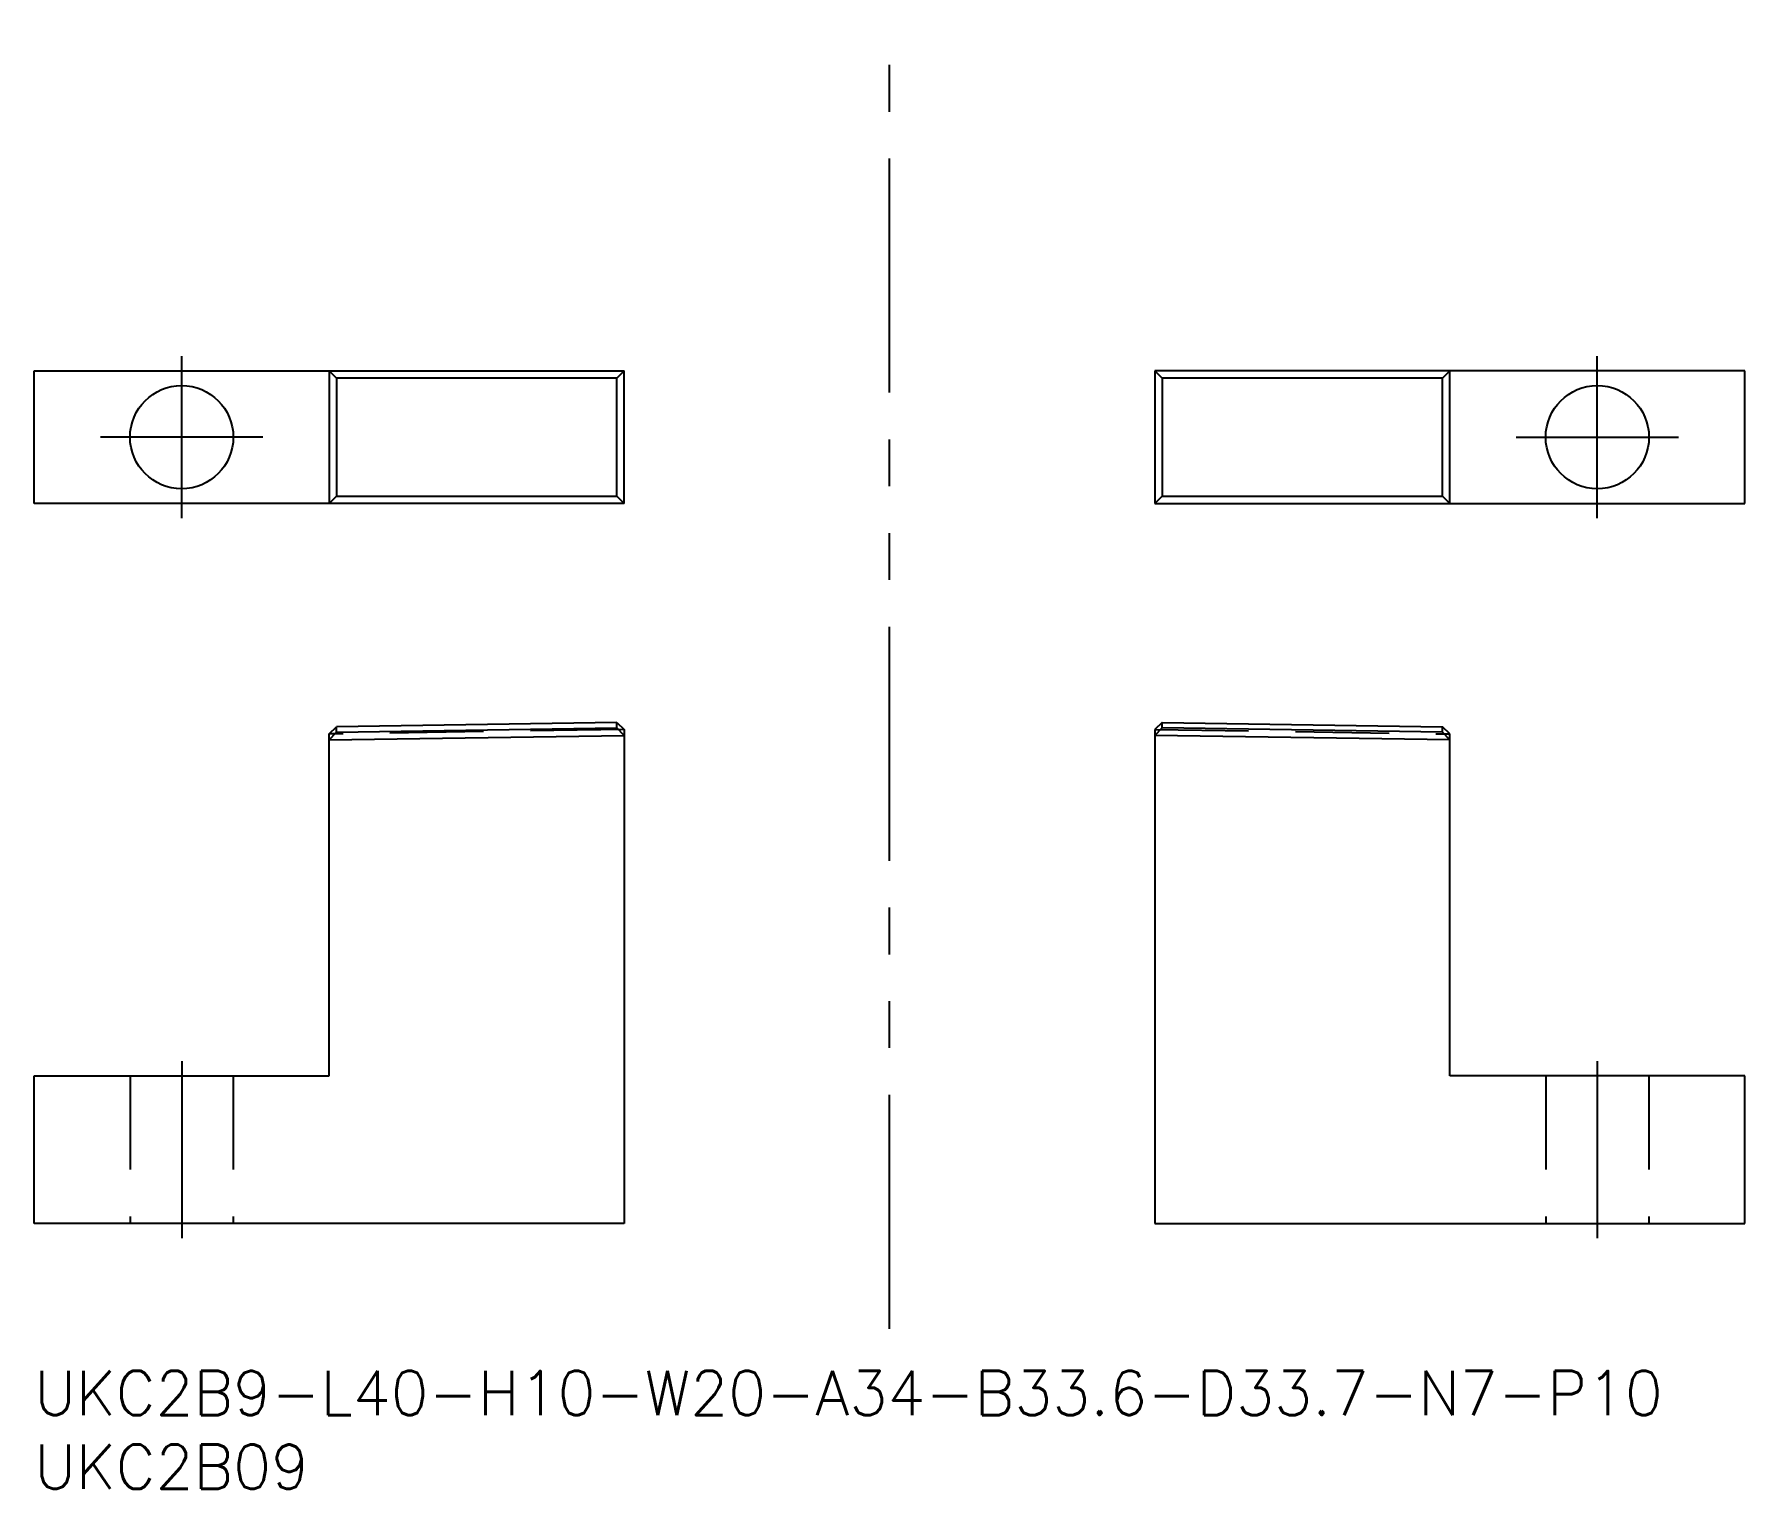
# Model space of a CAD drawing. Extents: x 0 to 116, y -8 to 91.
import ezdxf

# ---------------------------------------------------------------- set-up
doc = ezdxf.new("R2010")
doc.units = 0
doc.header["$LTSCALE"] = 0.5
for name, pattern in [('CENTER', [50.8, 31.75, -6.35, 6.35, -6.35]), ('DASHED', [19.05, 12.7, -6.35]), ('PHANTOM', [63.5, 31.75, -6.35, 6.35, -6.35, 6.35, -6.35])]:
    doc.linetypes.add(name, pattern=pattern)
for name, color, linetype in [('MSM_CENTER', 1, 'CENTER'), ('MSM_CONTINUOUS', 7, 'CONTINUOUS'), ('MSM_DASHED', 4, 'DASHED'), ('MSM_IMAGINARY', 6, 'PHANTOM'), ('MSM_PART_NUMBER', 7, 'CONTINUOUS')]:
    doc.layers.add(name, color=color, linetype=linetype)
doc.styles.get("Standard").update_dxf_attribs({"font": 'txt.shx', "height": 3, "bigfont": 'bigfont.shx'})

msp = doc.modelspace()

# ---------------------------------------------------------------- linework, layer by layer
at = {"layer": 'MSM_CENTER'}
for p, q in [((10, 57.83), (10, 68.83)), ((106, 57.83), (106, 68.83)), ((15.5, 63.33), (4.5, 63.33)), ((100.5, 63.33), (111.5, 63.33)), ((10, 21), (10, 9)), ((106, 21), (106, 9))]:
    msp.add_line(p, q, dxfattribs=at)
at = {"layer": 'MSM_CONTINUOUS'}
for p, q in [((0, 58.83), (0, 67.83)), ((0, 67.83), (40, 67.83)), ((20, 67.83), (20, 58.83)), ((20.5, 67.33), (20, 67.83)), ((39.5, 67.33), (20.5, 67.33)), ((20.5, 67.33), (20.5, 59.33)), ((40, 67.83), (39.5, 67.33)), ((39.5, 59.33), (39.5, 67.33)), ((40, 58.83), (40, 67.83)), ((116, 67.83), (76, 67.83)), ((76, 67.83), (76, 58.83)), ((76.5, 67.33), (76, 67.83)), ((95.5, 67.33), (76.5, 67.33)), ((76.5, 67.33), (76.5, 59.33)), ((96, 67.83), (95.5, 67.33)), ((95.5, 59.33), (95.5, 67.33)), ((96, 58.83), (96, 67.83)), ((116, 58.83), (116, 67.83)), ((20.5, 59.33), (20, 58.83)), ((20.5, 59.33), (39.5, 59.33)), ((39.5, 59.33), (40, 58.83)), ((76.5, 59.33), (76, 58.83)), ((76.5, 59.33), (95.5, 59.33)), ((95.5, 59.33), (96, 58.83)), ((40, 58.83), (0, 58.83)), ((76, 58.83), (116, 58.83)), ((20, 43.2), (20.5, 43.69)), ((20, 42.8), (20.5, 43.33)), ((20, 20), (20, 43.2)), ((20, 42.8), (40, 43.1)), ((39.5, 43.97), (20.5, 43.69)), ((20.5, 43.33), (20.5, 43.69)), ((20.5, 43.33), (39.5, 43.61)), ((39.5, 43.61), (39.5, 43.97)), ((39.5, 43.97), (40, 43.5)), ((40, 43.1), (39.5, 43.61)), ((40, 43.5), (40, 10)), ((76.5, 43.97), (76, 43.5)), ((76, 43.1), (76.5, 43.61)), ((76, 43.5), (76, 10)), ((96, 42.8), (76, 43.1)), ((76.5, 43.97), (95.5, 43.69)), ((76.5, 43.61), (76.5, 43.97)), ((95.5, 43.33), (76.5, 43.61)), ((96, 43.2), (95.5, 43.69)), ((95.5, 43.33), (95.5, 43.69)), ((96, 42.8), (95.5, 43.33)), ((96, 20), (96, 43.2)), ((0, 10), (0, 20)), ((0, 20), (20, 20)), ((116, 20), (96, 20)), ((116, 10), (116, 20)), ((40, 10), (0, 10)), ((76, 10), (116, 10))]:
    msp.add_line(p, q, dxfattribs=at)
for centre in [(10, 63.33), (106, 63.33)]:
    msp.add_circle(centre, 3.5, dxfattribs=at)
at = {"layer": 'MSM_DASHED'}
for p, q in [((40, 43.5), (20, 43.2)), ((76, 43.5), (96, 43.2)), ((6.5, 20), (6.5, 10)), ((13.5, 20), (13.5, 10)), ((102.5, 20), (102.5, 10)), ((109.5, 20), (109.5, 10))]:
    msp.add_line(p, q, dxfattribs=at)
at = {"layer": 'MSM_IMAGINARY'}
msp.add_line((58, 2.85), (58, 90.66), dxfattribs=at)

# ---------------------------------------------------------------- texts
at = {"layer": 'MSM_PART_NUMBER'}
for s, p in [('UKC2B9-L40-H10-W20-A34-B33.6-D33.7-N7-P10', (0, -3)), ('UKC2B09', (0, -8))]:
    msp.add_text(s, height=3, dxfattribs=at).set_placement(p)

doc.saveas('drawing.dxf')
